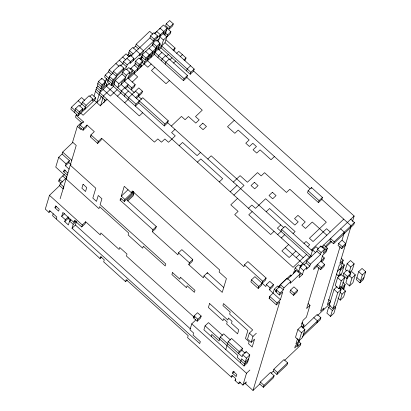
<?xml version="1.0" encoding="UTF-8"?>
<svg xmlns="http://www.w3.org/2000/svg" width="411" height="411" viewBox="0 0 411 411"><rect width="100%" height="100%" fill="white"/><g stroke="black" fill="none" stroke-linecap="round" stroke-linejoin="round"><path stroke-width="0.62" d="M84.753 100.454L81.563 97.566L71.432 107.204L70.836 109.177L78.131 115.768L95.018 99.709L95.614 97.736L91.966 94.438L89.855 96.446M72.829 142.427L62.703 152.065L62.107 154.038L58.727 157.254L55.752 167.113L66.695 177.002M66.952 177.285L60.196 183.707L59.6 185.68L49.474 195.317L45.302 209.127L48.95 212.42L50.219 211.218M74.483 112.475L75.675 108.53L79.051 105.319L82.698 108.612L82.108 110.585M76.919 114.376L76.076 115.178L75.48 117.15L81.866 122.92M48.95 212.42L49.546 210.447L56.846 217.039L56.25 219.012M78.131 115.768L79.323 111.823L82.698 108.612M95.614 97.736L92.234 100.947L92.829 98.974L89.182 95.681L82.431 102.103L81.835 104.075L79.724 106.084M61.013 183.208L58.737 181.148L59.333 179.175L64.393 174.356M67.291 175.029L63.643 171.731L64.239 169.758L67.887 173.057M69.079 169.111L65.431 165.813L66.027 163.84L69.402 160.629L62.107 154.038M81.63 123.973L80.715 123.151L77.34 126.362L72.577 142.144L76.225 145.437L60.145 198.698M53.194 213.746L52.598 215.718L100.032 258.555L101.723 256.952M54.982 207.827L55.577 205.854L59.225 209.153L58.629 211.12L54.982 207.827L56.672 206.219M76.076 115.178L83.371 121.769L79.996 124.98L79.4 126.953L83.048 130.251L86.423 127.035L87.019 125.062L94.319 131.654L90.939 134.87L90.343 136.842L97.643 143.429L101.019 140.218L101.615 138.245L243.908 266.76L244.504 264.787L247.879 261.576L266.123 278.052L265.527 280.025L258.776 286.452L258.18 288.424L250.885 281.833L251.475 279.86L254.856 276.649L265.799 286.534L266.395 284.561L269.775 281.35L273.423 284.643L272.827 286.616L269.452 289.827L280.394 299.717L277.019 302.928L276.423 304.9L269.128 298.309L269.719 296.336L273.099 293.125L274.291 289.18L277.666 285.969L279.49 287.613M65.431 165.813L68.807 162.602L69.402 160.629M84.887 109.347L86.079 105.401L92.829 98.974M81.286 128.674L80.988 129.66L77.34 126.362M83.073 122.755L83.371 121.769M83.048 130.251L83.644 128.278L87.019 125.062M93.98 96.297L96.662 87.425L97.926 86.218M98.445 81.506L97.253 85.452L100.906 88.745L104.281 85.534L105.473 81.589L101.825 78.296L98.445 81.506L102.092 84.8L100.906 88.745M101.527 79.282L101.825 78.296M70.841 219.803L69.577 221.01L68.385 224.956L64.738 221.657L65.334 219.685L61.686 216.392L62.873 212.446L73.821 222.33L75.511 220.728M105.237 82.647L107.06 84.291L100.31 90.718L96.734 102.555L100.109 99.339L100.705 97.371L101.553 96.564M96.862 102.693L97.309 101.214M129.249 56.718L126.059 53.831L109.172 69.896L108.576 71.868L105.201 75.079L104.605 77.052L111.9 83.644L122.031 74.006L122.627 72.033L126.002 68.822L129.655 72.115L129.059 74.088L132.434 70.877L128.787 67.579L126.675 69.587M104.507 81.363L106.192 79.76L106.639 78.28M102.765 97.957L103.361 95.984L113.493 86.351L115.28 80.433L118.928 83.726L117.736 87.671L141.374 65.185L140.464 64.357M100.51 105.992L102.894 98.101M107.06 84.291L106.464 86.264L139.303 115.923L142.679 112.712M123.223 70.06L123.819 68.087L120.171 64.794L113.415 71.216L112.82 73.189L109.444 76.405L107.656 82.323L111.304 85.616L114.684 82.406M64.738 221.657L68.113 218.447L68.411 217.46M103.885 102.781L104.928 99.328M111.304 85.616L113.092 79.698L126.598 66.849L127.194 64.876L133.95 58.449L130.302 55.156L123.547 61.578L122.951 63.551L120.418 65.96M123.819 68.087L117.063 74.514L115.876 78.46L112.496 81.671L105.201 75.079M195.441 319.635L195.143 320.621L191.767 323.837L189.98 329.75L193.627 333.049L193.031 335.022L200.332 341.613L199.736 343.586L72.033 228.249L73.225 224.303L76.179 221.493M73.821 222.33L74.417 220.358L81.712 226.949L85.092 223.738L85.683 221.765L100.279 234.943L100.875 232.975L119.118 249.451L119.714 247.479L127.009 254.07L126.413 256.038L194.372 317.415M97.643 143.429L98.239 141.456L101.615 138.245M72.033 228.249L75.413 225.038L76.451 221.586M127.4 55.367L128.242 54.565L129.434 50.62L132.81 47.409L140.11 54L139.514 55.973L142.889 52.757L143.485 50.784L136.185 44.193L149.696 31.344L152.887 34.226M130.004 56.143L130.302 55.156M129.655 72.115L126.275 75.331L124.492 81.244L131.787 87.836L131.191 89.809L134.567 86.598L135.162 84.625L127.867 78.033L128.463 76.061L131.839 72.85L132.434 70.877M133.483 48.174L135.594 46.166L136.185 44.193M81.712 226.949L82.308 224.976L85.683 221.765M133.354 60.422L133.95 58.449M124.435 96.236L125.031 94.263L128.412 91.052M125.432 88.524L127.544 86.516L128.14 84.543L121.384 90.965L120.788 92.937L117.412 96.153M135.538 61.157L134.942 63.13L138.594 66.423L141.97 63.212L142.566 61.239L138.918 57.941L135.538 61.157L139.19 64.45L138.594 66.423M137.402 70.368L137.998 68.396L134.351 65.102M140.803 59.662L142.293 54.73L153.267 44.29M140.778 67.157L141.374 65.185M130.97 55.922L149.969 37.853L150.56 35.88L153.94 32.669L157.588 35.963L156.992 37.935M144.153 63.941L144.749 61.969L165.011 42.698L166.799 36.779L163.424 39.99L161.04 47.882L158.929 49.89M141.697 56.703L145.345 60.001L145.941 58.028L159.447 45.174M148.725 56.785L149.321 54.812L145.669 51.519M160.043 43.201L156.668 46.417L154.284 54.303L183.476 80.669L186.851 77.458L187.447 75.485L158.261 49.12L160.043 43.201L156.396 39.908L153.02 43.119L152.424 45.092L156.072 48.39M157.588 35.963L154.212 39.173L153.616 41.146L149.969 37.853M138.759 102.909L164.302 125.977L167.678 122.761L168.274 120.788L142.73 97.72L135.979 104.147L135.383 106.12L138.759 102.909L139.355 100.936M150.909 57.519L151.505 55.547L150.59 54.725M152.101 53.574L152.697 51.601L149.049 48.308M159.802 29.202L160.095 28.215L163.748 31.508L163.152 33.481L166.928 36.918L170.303 33.707L170.899 31.734L167.251 28.441M124.708 102.74L128.088 99.529L128.684 97.556L138.81 87.918L142.463 91.216L141.867 93.189L136.38 98.409M158.137 42.122L160.367 34.724L156.719 31.426M166.255 23.761L165.659 25.734L169.306 29.032L172.687 25.816L173.283 23.843L169.63 20.55L166.255 23.761L169.902 27.059L169.306 29.032M157.937 57.602L158.528 55.629L161.908 52.418M154.608 33.435L163.475 25.004L167.123 28.297L165.335 34.216L164.492 35.017M100.032 258.555L100.628 256.582L104.276 259.88L103.68 261.853L125.571 281.622L127.261 280.014M166.928 36.918L167.524 34.95L170.899 31.734M161.585 60.895L162.181 58.922L165.556 55.711M223.795 287.52L207.375 272.693L204 275.904L203.404 277.877L188.813 264.694L192.189 261.483L192.785 259.511L181.837 249.626L178.461 252.837L177.865 254.81L152.327 231.742L152.923 229.77L120.084 200.111L120.68 198.143L124.328 201.436L134.037 192.199M124.328 201.436L124.923 199.463L121.276 196.17L124.25 186.306L131.551 192.898L133.236 191.29M165.232 64.193L165.828 62.22L169.204 59.004M165.967 39.81L175.091 48.046L174.495 50.019L173.653 50.82M131.551 192.898L132.147 190.925L219.71 270.012L219.114 271.984L226.415 278.576L222.243 292.38L204 275.904M132.948 192.949L133.863 193.771L133.267 195.744L127.78 200.964M164.302 125.977L164.893 124.004L168.274 120.788M176.627 53.348L178.739 51.339L186.034 57.93L185.443 59.903L184.596 60.71M183.476 80.669L184.071 78.696L187.447 75.485M186.579 70.949L187.175 68.976L190.55 65.765M125.571 281.622L126.167 279.65L188.192 335.669L187.596 337.642L231.383 377.185L232.647 375.983M161.04 47.882L190.226 74.242L190.822 72.269L194.203 69.058L165.011 42.698M190.226 74.242L193.607 71.031L194.203 69.058M133.863 193.771L127.107 200.198L156.298 226.559L155.702 228.531L152.327 231.742M188.813 264.694L189.404 262.721L192.785 259.511M193.555 317.919L194.146 315.946L197.527 312.735L201.174 316.028L200.578 318.001L197.203 321.212L193.555 317.919L194.398 317.112M207.082 273.68L207.375 272.693M197.203 321.212L197.799 319.239L201.174 316.028M222.608 335.386L208.469 322.62L205.094 325.831L203.902 329.776L244.036 366.026L247.417 362.81L249.796 354.919L246.148 351.626L242.773 354.837L242.177 356.81L220.286 337.041L223.661 333.83L230.504 340.005M211.203 336.368L211.793 334.395L219.094 340.986L220.286 337.041M225.793 349.545L228.177 341.659L231.552 338.443L242.5 348.333L241.904 350.306L238.529 353.517L239.125 351.544L242.5 348.333M231.383 377.185L231.974 375.212L235.626 378.51L235.03 380.483L238.678 383.776L240.368 382.168M232.569 373.239L233.165 371.267L236.818 374.565L236.222 376.538L232.569 373.239L234.26 371.636M266.123 278.052L262.747 281.268L261.555 285.208L258.18 288.424M240.389 362.728L241.581 358.782L245.228 362.081L248.604 358.865M249.323 333.141L247.535 339.06L251.183 342.353L254.563 339.142L252.179 347.033L248.532 343.735L249.128 341.762L245.475 338.469L247.859 330.578L229.615 314.102L230.211 312.129L222.916 305.537L223.512 303.565L252.698 329.93L249.323 333.141L252.971 336.434L251.183 342.353M312.391 250.951L285.029 226.24L281.648 229.451L281.057 231.424L277.677 234.635M245.85 352.612L246.148 351.626M238.678 383.776L239.274 381.804L242.922 385.102L246.297 381.886L245.701 383.859M244.036 366.026L246.42 358.135L249.796 354.919M269.452 289.827L270.042 287.854L273.423 284.643M242.922 385.102L246.497 373.265L249.873 370.054M280.394 299.717L282.778 291.825L279.398 295.036L275.75 291.743L276.346 289.77L279.727 286.554L280.317 284.582L287.073 278.16L290.721 281.453L290.125 283.426L300.256 273.788L296.608 270.495L287.32 279.326M308.122 190.735L307.526 192.708L318.474 202.592L321.849 199.381L322.445 197.408L311.497 187.524L308.122 190.735L319.07 200.619L318.474 202.592M311.199 188.51L311.497 187.524M279.398 295.036L279.994 293.064L283.374 289.853L283.97 287.88L290.721 281.453M244.792 383.037L253.001 390.45L279.799 301.689L276.423 304.9M290.279 276.074L290.577 275.087L291.491 275.915M259.752 384.023L260.348 382.05L270.479 372.412L274.127 375.711L273.531 377.683L263.405 387.321L259.752 384.023L253.001 390.45M293.362 273.849L293.952 271.877L295.643 270.268M300.801 266.78L298.525 264.72L295.144 267.931L294.548 269.904L295.92 271.137M290.526 290.079L289.93 292.051L293.577 295.345L296.958 292.134L297.549 290.161L293.901 286.863L290.526 290.079L294.173 293.372L293.577 295.345M263.405 387.321L263.996 385.348L274.127 375.711M304.032 264.838L306.144 262.829L306.74 260.857L316.871 251.219L317.467 249.246L320.842 246.035L324.49 249.328L321.114 252.539L320.518 254.512L310.387 264.15L309.791 266.123L306.416 269.339L307.012 267.366L303.364 264.067L299.984 267.284L298.792 271.224L297.949 272.031M300.261 266.929L300.708 265.449L310.839 255.812L312.627 249.898L316.002 246.682L318.284 248.742M300.256 273.788L299.064 277.733L302.445 274.522L303.631 270.577L307.012 267.366M273.264 371.174L273.86 369.201L283.986 359.563L287.638 362.862L287.042 364.834L276.911 374.472L273.264 371.174L271.152 373.183M276.911 374.472L277.507 372.5L287.638 362.862M320.544 247.021L320.842 246.035M301.263 326.257L297.888 329.468L295.504 337.359L299.157 340.652L302.532 337.441L304.916 329.55L301.263 326.257L303.051 320.339L306.426 317.128L310.002 305.291L308.178 303.642M316.943 266.349L317.539 264.376L321.191 267.674L320.595 269.642L316.943 266.349L313.567 269.559L314.163 267.587L324.294 257.949L322.013 255.894M322.733 247.751L323.025 246.764L326.678 250.063L326.082 252.035L322.702 255.246L320.919 261.165L324.567 264.458L323.971 266.431L320.595 269.642M297.394 339.08L295.905 344.007L299.28 340.796L297.004 338.736M318.982 267.576L306.627 308.502L310.002 305.291M324.49 249.328L323.298 253.274L326.678 250.063M302.265 324.074L302.712 322.594L301.864 323.4M325.64 246.657L325.938 245.67L330.578 241.252M299.157 340.652L301.535 332.766L304.916 329.55M297.179 343.92L298.093 344.742L297.497 346.714L300.873 343.504L298.592 341.443M299.28 340.796L298.684 342.769L295.309 345.98L294.713 347.953L298.093 344.742M301.766 322.959L304.048 325.019L303.452 326.992L302.604 327.793M324.294 257.949L323.698 259.922L321.587 261.93M323.75 244.935L327.397 248.229L326.802 250.201L325.959 251.008M300.873 343.504L300.277 345.476L284.659 360.334M334.153 241.807L330.506 238.508L329.91 240.481L333.557 243.78L334.153 241.807L354.416 222.531L350.768 219.238M342.029 240.199L338.654 243.415L338.058 245.388L341.705 248.681L345.081 245.47L345.677 243.497L342.029 240.199L344.115 233.299M316.891 322.902L317.487 320.929L313.834 317.636M343.688 234.142L344.284 232.169L340.637 228.87M340.092 246.61L320.59 311.209L323.966 307.998L323.37 309.971M302.861 328.076L317.215 314.425L320.863 317.718L320.267 319.691L302.537 336.558M341.705 248.681L342.301 246.708L345.677 243.497M350.444 227.715L351.04 225.742L321.849 199.381M350.866 226.872L339.851 263.364L343.226 260.153L341.402 258.504M352.504 221.447L354.143 216.022L193.607 71.031M330.367 305.599L328.677 307.207L326.894 313.125L330.542 316.419L333.917 313.208L335.705 307.289L334.79 306.467M336.994 286.642L334.04 289.452L329.273 305.234L332.925 308.527L336.301 305.316L341.063 289.534L339.239 287.89M337.611 277.62L335.232 285.506L338.88 288.805L342.255 285.594L344.639 277.702L340.991 274.404L337.611 277.62L341.258 280.913L338.88 288.805M354.416 222.531L353.82 224.504L333.557 243.78M343.226 260.153L340.842 268.039L337.467 271.255M336.311 274.014L338.592 276.074L340.971 268.183L344.351 264.972L342.07 262.912M340.693 275.391L340.991 274.404M344.351 264.972L341.967 272.858L338.592 276.074M330.542 316.419L332.329 310.5L335.705 307.289M332.925 308.527L337.688 292.75L341.063 289.534M343.771 273.166L343.175 275.139L346.822 278.432L350.198 275.221L350.794 273.248L347.146 269.955L343.771 273.166L347.418 276.459L346.822 278.432M349.417 272.539L352.371 269.729L354.154 263.811L350.506 260.517L347.131 263.728L345.343 269.647L346.714 270.885M337.991 298.073L340.272 300.133L342.06 294.214L345.435 291.003L340.421 286.472M343.673 289.426L345.163 284.494L342.882 282.434M347.377 277.733L345.887 282.665L349.535 285.958L352.91 282.747L355.294 274.856L351.646 271.563L349.956 273.166M349.139 272.452L350.778 267.027L354.154 263.811M345.435 291.003L343.647 296.917L340.272 300.133M349.535 285.958L351.919 278.067L355.294 274.856M358.669 271.645L356.291 279.531L359.938 282.83L363.314 279.619L365.698 271.728L362.05 268.429L358.669 271.645L362.322 274.938L359.938 282.83M154.736 33.579L156.848 31.57M102.092 84.8L105.473 81.589M108.848 78.378L109.691 77.571M104.877 83.561L101.502 86.772L97.849 83.479M167.123 28.297L129.979 63.638L130.575 61.665L126.922 58.367M99.714 92.691L109.424 83.454M166.527 30.27L159.771 36.697L163.424 39.99M169.902 27.059L173.283 23.843M156.648 41.079L159.18 38.67M163.819 34.252L165.931 32.243M139.586 58.711L142.54 55.901M130.128 69.115L136.036 63.494M140.259 59.477L142.37 57.473M96.606 102.411L83.099 115.26L80.818 113.2M118.928 83.726L125.679 77.299L122.031 74.006M139.19 64.45L142.566 61.239M125.083 79.272L121.707 82.488L121.111 84.461L164.893 124.004M145.345 60.001L158.852 47.147M107.009 99.282L100.258 105.709L94.001 100.084M117.14 89.644L110.384 96.071L103.089 89.48M128.535 78.804L154.284 54.303M132.188 82.097L137.675 76.878L134.027 73.579L134.618 71.606L130.97 68.313M151.181 64.029L147.806 67.24L141.877 61.886M131.787 87.836L135.162 84.625M154.829 67.322L151.454 70.533L166.049 83.716L169.424 80.505M166.229 56.482L168.335 54.473M172.98 50.055L175.091 48.046M169.877 59.775L171.988 57.766M90.343 136.842L91.191 136.036M135.707 97.638L142.463 91.216M173.524 63.068L175.636 61.064M180.275 56.646L182.386 54.637M63.643 171.731L65.334 170.123M183.928 59.939L186.034 57.93M58.737 181.148L59.58 180.342M61.686 216.392L64.64 213.581M65.334 219.685L68.288 216.874M171.325 126.059L181.457 116.421L185.104 119.714L188.479 116.503L195.78 123.095L199.155 119.878L195.508 116.585L202.263 110.158L147.534 60.73L148.13 58.758L147.215 57.936M174.973 129.352L171.598 132.563L175.245 135.861L168.495 142.283L164.842 138.99L161.466 142.201L157.819 138.908L154.444 142.119L96.066 89.398M121.276 196.17L128.026 189.743M120.084 200.111L121.348 198.909M179.165 145.664L182.546 142.453L197.136 155.63L200.517 152.419M124.923 199.463L133.364 191.434M234.285 120.295L227.53 126.722L234.825 133.308L238.205 130.097L249.148 139.981L245.773 143.198L249.42 146.491L252.796 143.28L256.449 146.573L253.068 149.784L256.716 153.082L260.096 149.871L271.039 159.756L274.42 156.545M197.408 162.14L200.784 158.929L222.68 178.698L219.299 181.914M207.812 159.011L211.187 155.8L244.026 185.453L233.895 195.091M152.923 229.77L156.298 226.559M233.35 182.078L240.106 175.651L247.401 182.243L257.533 172.605L261.18 175.898L264.561 172.687L286.452 192.461L289.827 189.245L326.313 222.202L309.426 238.262L313.079 241.56L326.586 228.706L330.233 232.004M230.247 191.798L236.998 185.371M237.543 198.39L230.792 204.812L238.087 211.403L234.712 214.614L293.089 267.34L306.596 254.491M248.491 208.274L251.866 205.063L255.514 208.356L265.645 198.719L294.836 225.079L298.211 221.868L294.564 218.575L297.939 215.359L305.234 221.95L301.859 225.166L305.507 228.459L312.262 222.032L326.858 235.215M252.138 211.567L248.763 214.783L270.654 234.553L274.029 231.342M266.189 211.737L269.565 208.521L295.108 231.588L292.997 233.597M280.785 224.915L277.404 228.131L309.786 257.373M319.07 200.619L322.445 197.408M281.324 237.933L284.705 234.717M288.625 244.524L281.869 250.946L289.169 257.538L295.92 251.111M303.94 243.482L306.051 241.473L309.699 244.771L307.587 246.78M296.192 257.62L299.568 254.409M311.24 250.073L343.74 219.15M277.913 287.135L290.577 275.087M321.638 246.944L354.143 216.022M275.75 291.743L276.598 290.937M322.183 247.571L323.025 246.764M269.128 298.309L269.97 297.507M325.764 247.237L331.672 241.617M325.712 249.837L327.397 248.229M294.173 293.372L297.549 290.161M321.191 267.674L324.567 264.458M252.971 336.434L256.346 333.223M342.63 262.126L339.255 265.336L327.346 304.787L330.721 301.571L328.44 299.516M343.755 266.945L340.375 270.155L339.465 269.333M248.008 360.837L244.632 364.054L237.337 357.462L237.933 355.489L205.094 325.831M235.03 380.483L235.873 379.677M341.258 280.913L344.639 277.702M347.418 276.459L350.794 273.248M340.097 289.313L345.163 284.494M301.936 327.022L304.048 325.019M342.034 288.876L344.567 286.467M343.128 289.241L343.971 288.44M317.462 315.591L329.704 303.945M362.322 274.938L365.698 271.728M303.133 334.585L320.863 317.718M363.91 277.646L360.534 280.857L356.887 277.559M165.243 32.89L167.524 34.95M150.56 35.88L154.212 39.173M159.812 44.26L190.822 72.269M153.02 43.119L156.668 46.417M186.851 77.458L309.992 188.67M153.971 51.509L184.071 78.696M135.594 46.166L138.784 49.053M142.293 54.73L145.941 58.028M141.101 58.675L144.749 61.969M129.434 50.62L133.082 53.918M128.838 52.593L132.029 55.475M338.654 243.415L342.301 246.708M128.242 54.565L130.066 56.215M122.678 57.047L125.874 59.929M123.547 61.578L127.194 64.876M347.131 263.728L350.778 267.027M119.303 60.258L126.598 66.849M115.928 63.469L119.118 66.356M349.18 275.596L351.919 278.067M122.627 72.033L126.275 75.331M317.467 249.246L321.114 252.539M316.871 251.219L320.518 254.512M312.627 249.898L315.818 252.78M113.415 71.216L117.063 74.514M135.435 91.134L139.082 94.427L138.486 96.4L141.682 99.282M109.172 69.896L116.467 76.487M127.544 86.516L134.382 92.691M167.678 122.761L283.975 227.797M108.576 71.868L111.771 74.751M281.648 229.451L311.749 256.639M109.444 76.405L113.092 79.698M114.088 84.378L135.979 104.147M339.825 288.445L340.734 289.267M306.74 260.857L310.387 264.15M106.192 79.76L108.021 81.404M111.669 84.702L303.22 257.702M340.236 292.565L342.06 294.214M306.144 262.829L309.791 266.123M334.04 289.452L337.688 292.75M285.244 247.735L303.035 263.8M300.708 265.449L301.623 266.277M299.984 267.284L303.631 270.577M96.662 87.425L100.31 90.718M295.144 267.931L302.445 274.522M95.47 91.37L105.956 100.844M293.952 271.877L294.867 272.699M328.677 307.207L332.329 310.5M82.431 102.103L86.079 105.401M78.182 100.782L85.483 107.374L78.727 113.796L71.432 107.204M280.317 284.582L283.97 287.88M279.727 286.554L283.374 289.853M75.675 108.53L79.323 111.823M276.346 289.77L279.994 293.064M274.291 289.18L276.567 291.24M244.504 264.787L262.747 281.268M266.395 284.561L270.042 287.854M79.996 124.98L83.644 128.278M90.939 134.87L98.239 141.456M251.475 279.86L258.776 286.452M269.719 296.336L277.019 302.928M297.888 329.468L301.535 332.766M178.461 252.837L189.404 262.721M62.703 152.065L71.822 160.305M68.807 162.602L71.088 164.662M70.271 165.165L95.809 188.233L92.835 198.092L96.482 201.39L98.265 195.472L101.918 198.765L100.13 204.683L165.803 264.001L165.207 265.974L143.316 246.199L142.72 248.172L128.129 234.994L128.72 233.022L99.534 206.656L98.938 208.629L66.099 178.97M58.727 157.254L66.027 163.84M62.708 175.959L65.899 178.847M273.86 369.201L277.507 372.5M59.333 179.175L62.523 182.058M60.196 183.707L63.849 187.005L63.253 188.978L59.6 185.68M241.904 350.306L245.095 353.188M228.177 341.659L239.125 351.544M242.773 354.837L246.42 358.135M194.146 315.946L197.799 319.239M260.348 382.05L263.996 385.348M49.474 195.317L82.308 224.976M191.767 323.837L246.497 373.265M68.113 218.447L70.394 220.507M75.413 225.038L190.339 328.836M69.577 221.01L73.225 224.303M83.079 184.262L81.887 188.207L85.534 191.505L86.726 187.56L83.079 184.262M172.507 272.565L171.911 274.538L186.507 287.715L187.097 285.743L194.398 292.334L194.994 290.361L180.398 277.178L179.802 279.151L172.507 272.565M209.584 303.544L208.398 307.49L222.988 320.667L223.584 318.695L227.232 321.993L226.641 323.966L237.584 333.85L238.776 329.905L231.48 323.313L232.076 321.34L228.424 318.047L227.828 320.02L209.584 303.544M202.803 123.177L199.427 126.388L203.075 129.686L206.45 126.47L202.803 123.177M254.43 182.325L251.049 185.536L254.702 188.834L258.077 185.623L254.43 182.325M272.401 192.291L269.02 195.508L272.673 198.801L276.048 195.59L272.401 192.291"/></g></svg>
